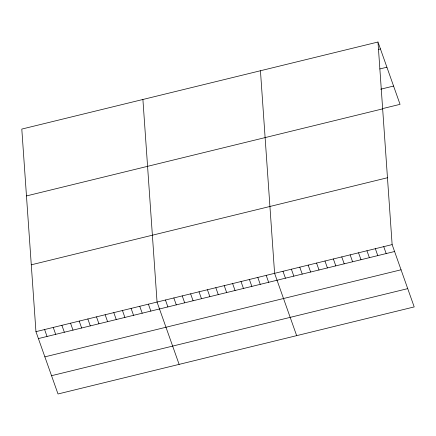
<?xml version="1.0" encoding="UTF-8"?>
<svg xmlns="http://www.w3.org/2000/svg" width="436" height="436" viewBox="0 0 436 436"><rect width="100%" height="100%" fill="white"/><g stroke="black" fill="none" stroke-linecap="round" stroke-linejoin="round"><path stroke-width="0.65" d="M377.985 42.02L21.8 129.083L35.948 331.66L58.015 393.981L414.2 306.917L392.133 244.596L377.985 42.02L400.052 104.34L383.26 108.444M378.497 49.404L380.432 48.93M379.805 68.953L386.906 67.215M380.661 89.211L393.577 86.056M26.471 195.933L382.655 108.869M31.278 264.81L387.462 177.746M35.948 331.66L392.133 244.596M38.395 338.576L394.58 251.507M44.87 356.855L401.055 269.791M51.541 375.696L407.725 288.632M383.735 246.651L386.182 253.561M375.342 248.7L377.789 255.61M366.943 250.755L369.39 257.665M358.55 252.804L360.997 259.72M350.152 254.858L352.599 261.769M341.759 256.908L344.206 263.824M333.36 258.962L335.807 265.873M324.967 261.017L327.414 267.927M316.569 263.066L319.016 269.977M308.176 265.121L310.623 272.031M299.777 267.17L302.224 274.081M291.384 269.225L293.831 276.135M282.986 271.274L285.433 278.19M296.66 335.649L274.593 273.328L260.445 70.752M266.194 275.378L268.641 282.294M257.801 277.432L260.248 284.343M249.403 279.487L251.85 286.398M241.01 281.536L243.457 288.447M232.611 283.591L235.059 290.501M224.218 285.64L226.666 292.556M215.82 287.695L218.267 294.605M207.427 289.744L209.874 296.66M199.029 291.798L201.476 298.709M190.636 293.848L193.083 300.764M182.237 295.902L184.684 302.813M173.844 297.957L176.291 304.868M165.446 300.006L167.893 306.917M179.12 364.376L157.053 302.061L142.904 99.484M148.398 304.175L150.845 311.086M139.749 306.29L142.196 313.201M131.1 308.405L133.547 315.315M122.451 310.519L124.898 317.43M113.801 312.634L116.249 319.544M105.147 314.748L107.594 321.659M96.498 316.863L98.945 323.774M87.849 318.972L90.296 325.888M79.199 321.087L81.646 328.003M70.55 323.201L72.997 330.117M61.896 325.316L64.348 332.232M53.247 327.431L55.694 334.347M44.597 329.545L47.044 336.461"/></g></svg>
